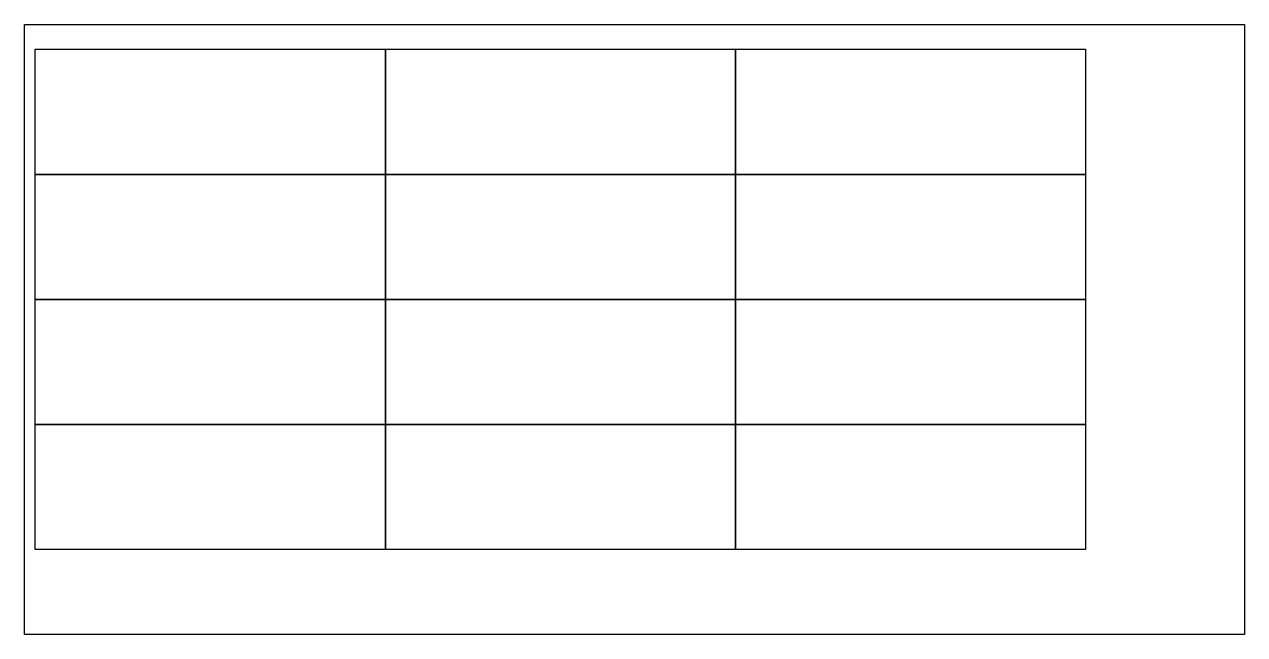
# Model space of a CAD drawing. Header units: millimetres. Extents: x 0 to 2440, y 0 to 1220.
import ezdxf

# ---------------------------------------------------------------- set-up
doc = ezdxf.new("R2010")
doc.units = ezdxf.units.MM
doc.header["$LTSCALE"] = 508
doc.header["$MEASUREMENT"] = 0
doc.layers.add('0_BOARD_18mm_birch ply', color=7, linetype='Continuous')
doc.layers.add('1_9.53mmTool_18mmDeep_Outside', color=35, linetype='Continuous')

msp = doc.modelspace()

# ---------------------------------------------------------------- linework, layer by layer
at = {"layer": '0_BOARD_18mm_birch ply', "flags": 128}
msp.add_lwpolyline([(0, 0), (0, 1220), (2440, 1220), (2440, 0)], close=True, dxfattribs=at)
at = {"layer": '1_9.53mmTool_18mmDeep_Outside'}
for points in [[(721.8, 920.2), (21.8, 920.2), (21.8, 1170.2), (721.8, 1170.2)], [(1421.8, 920.2), (721.8, 920.2), (721.8, 1170.2), (1421.8, 1170.2)], [(2121.8, 920.2), (1421.8, 920.2), (1421.8, 1170.2), (2121.8, 1170.2)], [(721.8, 670.2), (21.8, 670.2), (21.8, 920.2), (721.8, 920.2)], [(1421.8, 670.2), (721.8, 670.2), (721.8, 920.2), (1421.8, 920.2)], [(2121.8, 670.2), (1421.8, 670.2), (1421.8, 920.2), (2121.8, 920.2)], [(721.8, 420.2), (21.8, 420.2), (21.8, 670.2), (721.8, 670.2)], [(1421.8, 420.2), (721.8, 420.2), (721.8, 670.2), (1421.8, 670.2)], [(2121.8, 420.2), (1421.8, 420.2), (1421.8, 670.2), (2121.8, 670.2)], [(721.8, 170.2), (21.8, 170.2), (21.8, 420.2), (721.8, 420.2)], [(1421.8, 170.2), (721.8, 170.2), (721.8, 420.2), (1421.8, 420.2)], [(2121.8, 170.2), (1421.8, 170.2), (1421.8, 420.2), (2121.8, 420.2)]]:
    msp.add_lwpolyline(points, close=True, dxfattribs=at)

doc.saveas('drawing.dxf')
